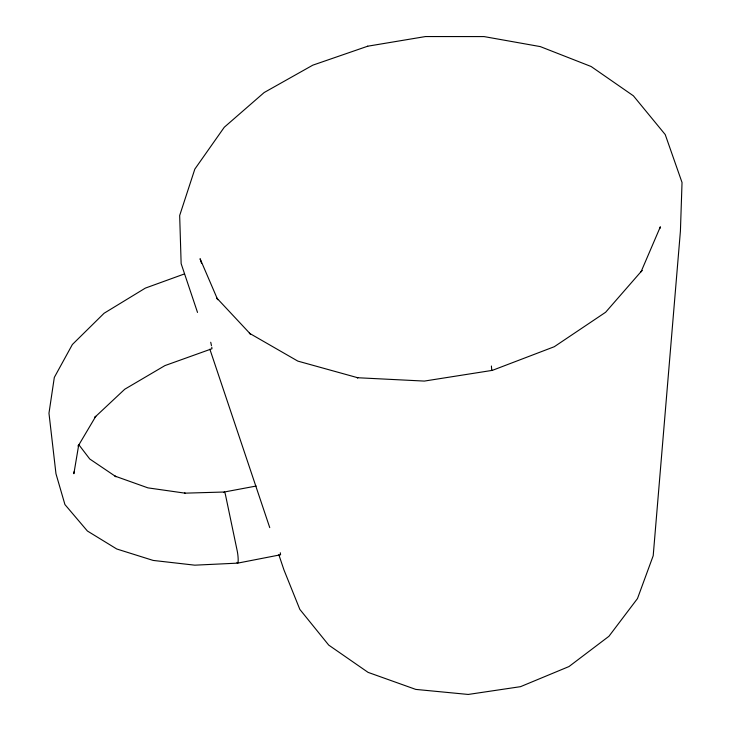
<?xml version="1.0" encoding="UTF-8"?>
<svg xmlns="http://www.w3.org/2000/svg" width="731" height="731" viewBox="0 0 731 731"><rect width="100%" height="100%" fill="white"/><g stroke="black" fill="none" stroke-linecap="round" stroke-linejoin="round"><path stroke-width="1.1" d="M73.941 471.888L73.868 473.715L78.784 444.521L78.107 446.148L95.807 416.277L94.71 417.392L124.754 389.23L164.941 365.591L211.944 348.742L211.78 347.179M659.874 228.593L660.349 226.793L641.032 271.831L642.083 270.452L605.624 312.256L554.281 346.722L492.091 370.462M184.349 273.97L145.359 288.105L104.094 313.252L72.369 344.511L54.322 377.406L48.968 413.225L55.967 473.725L64.931 504.564L87.382 530.998L116.75 548.99L153.144 560.421L194.802 565.173L237.676 563.135L280.585 554.774L280.302 552.764M367.73 46.208L312.795 65.169L264.156 92.535L224.271 127.249L194.839 169.089L179.671 215.517L181.142 263.635L197.516 312.429M256.17 486.042L224.216 492.018L184.541 493.169L185.171 493.178L147.936 487.869L114.95 476.1L116.037 476.758L89.739 458.986L78.847 444.74M367.483 46.245L425.497 36.55L484.068 36.587L540.291 46.601L591.132 66.512L633.393 95.816L665.228 134.568L682.032 182.503L680.415 231.078L653.203 555.734L637.478 598.561L608.932 636.29L568.983 666.553L520.527 686.665L468.224 694.45L415.775 689.406L368.077 672.374L328.722 645.098L299.838 609.398L283.911 569.805L278.822 554.665M492.475 370.343L424.364 381.079L357.075 377.708L357.852 377.763L297.837 361.114L249.317 333.19L250.559 334.186L216.86 298.129L217.701 299.701L200.075 258.719L201.592 263.471M209.861 349.199L269.748 527.627M210.729 342.263L211.46 345.599M491.406 366.012L491.771 370.498M237.018 562.377A7.813 1.133 83.7 0 0 238.178 560.449A7.813 1.133 83.7 0 0 237.228 550.973L225.504 494.969A7.548 1.069 84.1 0 0 223.997 492.511"/></g></svg>
